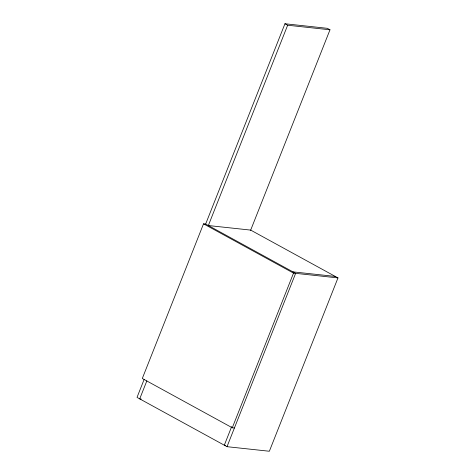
<?xml version="1.0" encoding="UTF-8"?>
<svg xmlns="http://www.w3.org/2000/svg" width="475" height="475" viewBox="0 0 475 475"><rect width="100%" height="100%" fill="white"/><g stroke="black" fill="none" stroke-linecap="round" stroke-linejoin="round"><path stroke-width="0.71" d="M144.115 379.466L137.02 397.391L227.008 446.684L295.64 273.345L205.645 224.052L203.532 223.826L142.298 378.486L232.287 427.779L234.407 428.005M205.527 224.36L284.952 23.75L327.299 28.316L329.994 29.794L250.568 230.405M146.852 380.861L139.715 398.869L141.176 399.03M208.228 225.839L287.654 25.228L329.994 29.794M231.663 426.633L224.307 445.206L225.72 445.36M232.287 427.779L293.52 273.119L337.98 277.911L269.355 451.25L227.008 446.684M208.347 225.536L250.693 230.102L337.98 277.911M292.938 271.866L335.285 276.432M284.952 23.75L287.654 25.228M203.532 223.826L293.52 273.119"/></g></svg>
